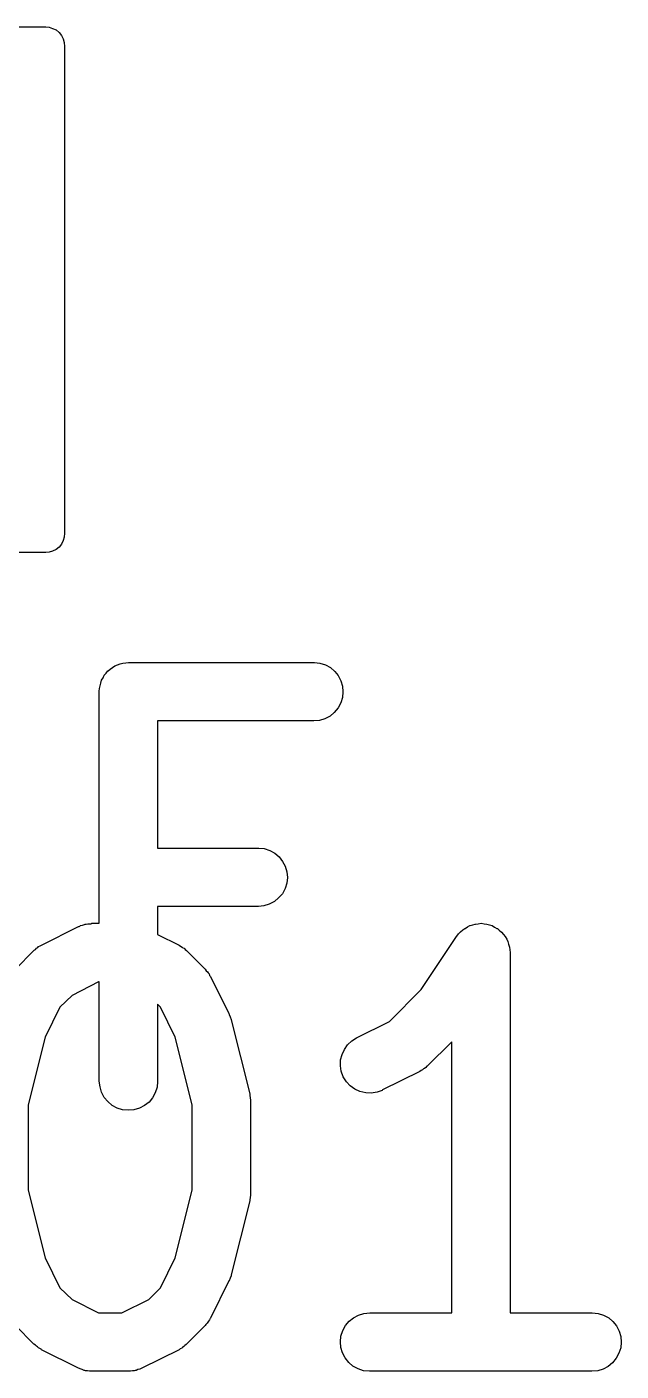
# Model space of a CAD drawing. Extents: x 123.2 to 171.9, y -130.5 to -87.1.
# Drawn here: x 161.518 to 163.045, y -121.112 to -117.66 of the extents above; entities that cross this region are included whole.
import ezdxf

# ---------------------------------------------------------------- set-up
doc = ezdxf.new("R2010")
doc.units = 0
doc.header["$MEASUREMENT"] = 0
doc.layers.add('BLACK', color=7, linetype='CONTINUOUS')

msp = doc.modelspace()

# ---------------------------------------------------------------- linework, layer by layer
at = {"layer": 'BLACK', "linetype": 'CONTINUOUS'}
for p, q in [((159.88, -117.66), (161.563, -117.66)), ((161.563, -117.66), (161.565, -117.66)), ((161.565, -117.66), (161.567, -117.66)), ((161.567, -117.66), (161.575, -117.661)), ((161.575, -117.661), (161.584, -117.664)), ((161.584, -117.664), (161.593, -117.668)), ((161.593, -117.668), (161.601, -117.674)), ((161.601, -117.674), (161.607, -117.682)), ((161.607, -117.682), (161.611, -117.691)), ((161.611, -117.691), (161.614, -117.7)), ((161.614, -117.7), (161.615, -117.71)), ((161.615, -117.71), (161.615, -117.712)), ((161.615, -117.712), (161.615, -118.958)), ((161.607, -118.988), (161.601, -118.996)), ((161.611, -118.979), (161.607, -118.988)), ((161.614, -118.97), (161.611, -118.979)), ((161.615, -118.96), (161.614, -118.97)), ((161.615, -118.958), (161.615, -118.96)), ((161.563, -119.01), (160.791, -119.01)), ((161.565, -119.01), (161.563, -119.01)), ((161.567, -119.01), (161.565, -119.01)), ((161.575, -119.009), (161.567, -119.01)), ((161.584, -119.006), (161.575, -119.009)), ((161.593, -119.002), (161.584, -119.006)), ((161.601, -118.996), (161.593, -119.002)), ((161.738, -119.305), (161.744, -119.301)), ((161.744, -119.301), (161.751, -119.298)), ((161.751, -119.298), (161.758, -119.296)), ((161.751, -119.298), (161.751, -119.298)), ((161.751, -119.298), (161.751, -119.298)), ((161.758, -119.296), (161.765, -119.294)), ((161.765, -119.294), (161.772, -119.293)), ((161.765, -119.294), (161.765, -119.294)), ((161.765, -119.294), (161.765, -119.294)), ((161.772, -119.293), (161.779, -119.292)), ((161.779, -119.292), (162.255, -119.292)), ((162.255, -119.292), (162.257, -119.292)), ((162.257, -119.292), (162.271, -119.294)), ((162.271, -119.294), (162.285, -119.298)), ((162.285, -119.298), (162.298, -119.305)), ((161.71, -119.338), (161.714, -119.332)), ((161.714, -119.332), (161.717, -119.325)), ((161.717, -119.325), (161.722, -119.32)), ((161.717, -119.325), (161.717, -119.325)), ((161.717, -119.325), (161.717, -119.325)), ((161.722, -119.32), (161.726, -119.314)), ((161.726, -119.314), (161.727, -119.314)), ((161.727, -119.314), (161.732, -119.309)), ((161.727, -119.314), (161.727, -119.314)), ((161.732, -119.309), (161.738, -119.305)), ((161.738, -119.305), (161.738, -119.305)), ((161.738, -119.305), (161.738, -119.305)), ((162.298, -119.305), (162.309, -119.315)), ((162.309, -119.315), (162.318, -119.326)), ((162.318, -119.326), (162.325, -119.339)), ((161.704, -119.366), (161.705, -119.359)), ((161.704, -119.367), (161.704, -119.366)), ((161.704, -119.962), (161.704, -119.367)), ((161.704, -119.367), (161.704, -119.367)), ((161.704, -119.367), (161.704, -119.367)), ((161.704, -119.367), (161.704, -119.367)), ((161.705, -119.359), (161.706, -119.352)), ((161.706, -119.352), (161.708, -119.345)), ((161.706, -119.352), (161.706, -119.352)), ((161.706, -119.352), (161.706, -119.352)), ((161.708, -119.345), (161.71, -119.338)), ((161.71, -119.338), (161.71, -119.338)), ((161.71, -119.338), (161.71, -119.338)), ((162.325, -119.339), (162.329, -119.353)), ((162.329, -119.353), (162.33, -119.368)), ((162.33, -119.368), (162.329, -119.382)), ((162.325, -119.396), (162.318, -119.409)), ((162.329, -119.382), (162.325, -119.396)), ((162.284, -119.437), (162.27, -119.441)), ((162.297, -119.43), (162.284, -119.437)), ((162.308, -119.421), (162.297, -119.43)), ((162.318, -119.409), (162.308, -119.421)), ((162.255, -119.442), (161.854, -119.442)), ((161.854, -119.442), (161.854, -119.769)), ((162.27, -119.441), (162.255, -119.442)), ((161.854, -119.769), (162.113, -119.769)), ((162.113, -119.769), (162.114, -119.769)), ((162.114, -119.769), (162.128, -119.77)), ((162.128, -119.77), (162.142, -119.775)), ((162.142, -119.775), (162.155, -119.782)), ((162.155, -119.782), (162.166, -119.791)), ((162.166, -119.791), (162.175, -119.803)), ((162.175, -119.803), (162.182, -119.815)), ((162.182, -119.815), (162.186, -119.83)), ((162.186, -119.83), (162.188, -119.844)), ((162.188, -119.844), (162.186, -119.859)), ((162.175, -119.886), (162.165, -119.897)), ((162.182, -119.873), (162.175, -119.886)), ((162.186, -119.859), (162.182, -119.873)), ((162.113, -119.919), (161.854, -119.919)), ((161.854, -119.919), (161.854, -119.991)), ((162.127, -119.917), (162.113, -119.919)), ((162.141, -119.913), (162.127, -119.917)), ((162.154, -119.906), (162.141, -119.913)), ((162.165, -119.897), (162.154, -119.906)), ((161.556, -120.018), (161.651, -119.97)), ((161.651, -119.97), (161.652, -119.97)), ((161.652, -119.97), (161.654, -119.969)), ((161.654, -119.969), (161.656, -119.968)), ((161.656, -119.968), (161.661, -119.967)), ((161.661, -119.967), (161.666, -119.965)), ((161.666, -119.965), (161.668, -119.964)), ((161.668, -119.964), (161.67, -119.964)), ((161.67, -119.964), (161.675, -119.963)), ((161.675, -119.963), (161.68, -119.963)), ((161.68, -119.963), (161.682, -119.963)), ((161.682, -119.963), (161.685, -119.962)), ((161.685, -119.962), (161.704, -119.962)), ((161.854, -119.991), (161.909, -120.018)), ((162.623, -119.995), (162.627, -119.989)), ((162.627, -119.989), (162.632, -119.984)), ((162.632, -119.984), (162.638, -119.979)), ((162.632, -119.984), (162.632, -119.984)), ((162.632, -119.984), (162.632, -119.984)), ((162.638, -119.979), (162.643, -119.975)), ((162.643, -119.975), (162.644, -119.975)), ((162.644, -119.975), (162.65, -119.971)), ((162.644, -119.975), (162.644, -119.975)), ((162.65, -119.971), (162.656, -119.968)), ((162.656, -119.968), (162.656, -119.968)), ((162.656, -119.968), (162.657, -119.968)), ((162.657, -119.968), (162.664, -119.966)), ((162.664, -119.966), (162.67, -119.964)), ((162.67, -119.964), (162.671, -119.964)), ((162.671, -119.964), (162.678, -119.963)), ((162.671, -119.964), (162.671, -119.964)), ((162.678, -119.963), (162.685, -119.962)), ((162.685, -119.962), (162.685, -119.962)), ((162.685, -119.962), (162.693, -119.963)), ((162.685, -119.962), (162.685, -119.962)), ((162.693, -119.963), (162.7, -119.964)), ((162.7, -119.964), (162.7, -119.964)), ((162.7, -119.964), (162.7, -119.964)), ((162.7, -119.964), (162.707, -119.966)), ((162.707, -119.966), (162.714, -119.968)), ((162.714, -119.968), (162.714, -119.968)), ((162.714, -119.968), (162.714, -119.968)), ((162.714, -119.968), (162.72, -119.972)), ((162.72, -119.972), (162.726, -119.975)), ((162.726, -119.975), (162.727, -119.975)), ((162.727, -119.975), (162.727, -119.975)), ((162.727, -119.975), (162.732, -119.98)), ((162.732, -119.98), (162.738, -119.985)), ((162.738, -119.985), (162.738, -119.985)), ((162.738, -119.985), (162.738, -119.985)), ((162.738, -119.985), (162.743, -119.991)), ((162.743, -119.991), (162.747, -119.996)), ((161.54, -120.029), (161.543, -120.026)), ((161.543, -120.026), (161.546, -120.024)), ((161.546, -120.024), (161.548, -120.022)), ((161.548, -120.022), (161.552, -120.02)), ((161.552, -120.02), (161.556, -120.018)), ((161.909, -120.018), (161.909, -120.018)), ((161.909, -120.018), (161.913, -120.021)), ((161.913, -120.021), (161.917, -120.023)), ((161.917, -120.023), (161.919, -120.025)), ((161.919, -120.025), (161.922, -120.026)), ((161.922, -120.026), (161.925, -120.029)), ((162.531, -120.132), (162.622, -119.996)), ((162.622, -119.996), (162.623, -119.995)), ((162.623, -119.995), (162.623, -119.995)), ((162.623, -119.995), (162.623, -119.995)), ((162.623, -119.995), (162.623, -119.995)), ((162.747, -119.996), (162.747, -119.996)), ((162.747, -119.996), (162.747, -119.996)), ((162.747, -119.996), (162.751, -120.003)), ((162.751, -120.003), (162.754, -120.009)), ((162.754, -120.009), (162.754, -120.009)), ((162.754, -120.009), (162.754, -120.009)), ((162.754, -120.009), (162.756, -120.016)), ((162.756, -120.016), (162.758, -120.023)), ((162.758, -120.023), (162.758, -120.023)), ((162.758, -120.023), (162.758, -120.023)), ((162.758, -120.023), (162.759, -120.03)), ((161.489, -120.08), (161.536, -120.032)), ((161.536, -120.032), (161.537, -120.031)), ((161.537, -120.031), (161.54, -120.029)), ((161.925, -120.029), (161.928, -120.032)), ((161.928, -120.032), (161.976, -120.08)), ((162.759, -120.03), (162.76, -120.037)), ((162.76, -120.037), (162.76, -120.962)), ((161.976, -120.08), (161.976, -120.08)), ((161.976, -120.08), (161.979, -120.084)), ((161.979, -120.084), (161.982, -120.087)), ((161.982, -120.087), (161.984, -120.089)), ((161.984, -120.089), (161.986, -120.092)), ((161.986, -120.092), (161.987, -120.096)), ((161.702, -120.112), (161.634, -120.147)), ((161.704, -120.112), (161.702, -120.112)), ((161.704, -120.367), (161.704, -120.112)), ((161.987, -120.096), (161.99, -120.099)), ((161.99, -120.099), (162.037, -120.194)), ((161.634, -120.147), (161.603, -120.177)), ((162.45, -120.214), (162.531, -120.132)), ((161.603, -120.177), (161.565, -120.254)), ((161.861, -120.177), (161.854, -120.17)), ((161.854, -120.17), (161.854, -120.367)), ((161.899, -120.254), (161.861, -120.177)), ((162.037, -120.194), (162.038, -120.195)), ((162.038, -120.195), (162.038, -120.196)), ((162.038, -120.196), (162.038, -120.196)), ((162.038, -120.196), (162.04, -120.202)), ((162.04, -120.202), (162.043, -120.209)), ((162.043, -120.209), (162.043, -120.209)), ((162.043, -120.209), (162.043, -120.21)), ((162.043, -120.21), (162.091, -120.4)), ((162.365, -120.256), (162.45, -120.214)), ((161.565, -120.254), (161.521, -120.428)), ((161.943, -120.428), (161.899, -120.254)), ((162.342, -120.274), (162.353, -120.264)), ((162.353, -120.264), (162.365, -120.256)), ((162.61, -120.266), (162.547, -120.329)), ((162.61, -120.962), (162.61, -120.266)), ((162.324, -120.313), (162.328, -120.299)), ((162.328, -120.299), (162.334, -120.286)), ((162.334, -120.286), (162.342, -120.274)), ((162.324, -120.328), (162.324, -120.313)), ((162.326, -120.342), (162.324, -120.328)), ((162.537, -120.336), (162.535, -120.338)), ((162.54, -120.335), (162.537, -120.336)), ((162.543, -120.332), (162.54, -120.335)), ((162.546, -120.329), (162.543, -120.332)), ((162.547, -120.329), (162.546, -120.329)), ((161.706, -120.382), (161.704, -120.367)), ((161.854, -120.368), (161.853, -120.383)), ((161.854, -120.367), (161.854, -120.368)), ((162.331, -120.356), (162.326, -120.342)), ((162.339, -120.369), (162.331, -120.356)), ((162.349, -120.379), (162.339, -120.369)), ((162.528, -120.343), (162.432, -120.39)), ((162.531, -120.34), (162.528, -120.343)), ((162.535, -120.338), (162.531, -120.34)), ((161.71, -120.396), (161.706, -120.382)), ((161.717, -120.409), (161.71, -120.396)), ((161.848, -120.397), (161.841, -120.41)), ((161.853, -120.383), (161.848, -120.397)), ((162.091, -120.4), (162.091, -120.401)), ((162.091, -120.401), (162.091, -120.402)), ((162.091, -120.402), (162.091, -120.404)), ((162.091, -120.404), (162.092, -120.41)), ((162.361, -120.388), (162.349, -120.379)), ((162.374, -120.394), (162.361, -120.388)), ((162.389, -120.397), (162.374, -120.394)), ((162.403, -120.398), (162.389, -120.397)), ((162.418, -120.396), (162.403, -120.398)), ((162.431, -120.391), (162.418, -120.396)), ((162.432, -120.39), (162.431, -120.391)), ((161.521, -120.428), (161.521, -120.647)), ((161.726, -120.42), (161.717, -120.409)), ((161.737, -120.43), (161.726, -120.42)), ((161.75, -120.437), (161.737, -120.43)), ((161.764, -120.441), (161.75, -120.437)), ((161.807, -120.437), (161.793, -120.441)), ((161.82, -120.43), (161.807, -120.437)), ((161.832, -120.421), (161.82, -120.43)), ((161.841, -120.41), (161.832, -120.421)), ((161.943, -120.647), (161.943, -120.428)), ((162.092, -120.41), (162.093, -120.416)), ((162.093, -120.416), (162.093, -120.417)), ((162.093, -120.417), (162.093, -120.418)), ((162.093, -120.418), (162.093, -120.656)), ((161.779, -120.442), (161.764, -120.441)), ((161.793, -120.441), (161.779, -120.442)), ((161.521, -120.647), (161.565, -120.821)), ((161.899, -120.821), (161.943, -120.647)), ((162.091, -120.675), (162.043, -120.865)), ((162.092, -120.666), (162.091, -120.672)), ((162.091, -120.672), (162.091, -120.673)), ((162.091, -120.673), (162.091, -120.675)), ((162.093, -120.66), (162.092, -120.666)), ((162.093, -120.656), (162.093, -120.657)), ((162.093, -120.657), (162.093, -120.659)), ((162.093, -120.659), (162.093, -120.66)), ((161.565, -120.821), (161.603, -120.898)), ((161.861, -120.898), (161.899, -120.821)), ((162.037, -120.88), (161.99, -120.976)), ((162.038, -120.88), (162.037, -120.88)), ((162.037, -120.88), (162.037, -120.88)), ((162.04, -120.873), (162.038, -120.88)), ((162.043, -120.867), (162.04, -120.873)), ((162.043, -120.865), (162.043, -120.866)), ((162.043, -120.866), (162.043, -120.866)), ((162.043, -120.866), (162.043, -120.867)), ((161.603, -120.898), (161.634, -120.928)), ((161.831, -120.928), (161.861, -120.898)), ((161.634, -120.928), (161.702, -120.962)), ((161.762, -120.962), (161.831, -120.928)), ((161.702, -120.962), (161.762, -120.962)), ((161.978, -120.992), (161.976, -120.995)), ((161.981, -120.989), (161.978, -120.992)), ((161.983, -120.986), (161.981, -120.989)), ((161.985, -120.984), (161.983, -120.986)), ((161.987, -120.98), (161.985, -120.984)), ((161.989, -120.977), (161.987, -120.98)), ((161.99, -120.976), (161.989, -120.977)), ((162.337, -120.995), (162.346, -120.984)), ((162.346, -120.984), (162.357, -120.975)), ((162.357, -120.975), (162.37, -120.968)), ((162.37, -120.968), (162.384, -120.964)), ((162.384, -120.964), (162.399, -120.962)), ((162.399, -120.962), (162.61, -120.962)), ((162.76, -120.962), (162.97, -120.962)), ((162.97, -120.962), (162.971, -120.962)), ((162.971, -120.962), (162.986, -120.964)), ((162.986, -120.964), (163, -120.968)), ((163, -120.968), (163.013, -120.975)), ((163.013, -120.975), (163.024, -120.985)), ((163.024, -120.985), (163.033, -120.996)), ((161.536, -121.043), (161.489, -120.995)), ((161.976, -120.995), (161.928, -121.043)), ((162.324, -121.037), (162.325, -121.022)), ((162.325, -121.022), (162.33, -121.008)), ((162.33, -121.008), (162.337, -120.995)), ((163.033, -120.996), (163.04, -121.009)), ((163.04, -121.009), (163.044, -121.023)), ((163.044, -121.023), (163.045, -121.038)), ((161.54, -121.045), (161.536, -121.043)), ((161.543, -121.048), (161.54, -121.045)), ((161.545, -121.05), (161.543, -121.048)), ((161.548, -121.052), (161.545, -121.05)), ((161.551, -121.054), (161.548, -121.052)), ((161.555, -121.056), (161.551, -121.054)), ((161.556, -121.057), (161.555, -121.056)), ((161.651, -121.104), (161.556, -121.057)), ((161.909, -121.057), (161.813, -121.104)), ((161.912, -121.055), (161.909, -121.057)), ((161.916, -121.053), (161.912, -121.055)), ((161.918, -121.051), (161.916, -121.053)), ((161.921, -121.049), (161.918, -121.051)), ((161.924, -121.046), (161.921, -121.049)), ((161.927, -121.044), (161.924, -121.046)), ((161.928, -121.043), (161.927, -121.044)), ((162.325, -121.051), (162.324, -121.037)), ((162.329, -121.065), (162.325, -121.051)), ((163.044, -121.052), (163.039, -121.066)), ((163.045, -121.038), (163.044, -121.052)), ((162.336, -121.078), (162.329, -121.065)), ((162.345, -121.09), (162.336, -121.078)), ((162.356, -121.099), (162.345, -121.09)), ((163.023, -121.091), (163.012, -121.1)), ((163.032, -121.079), (163.023, -121.091)), ((163.039, -121.066), (163.032, -121.079)), ((161.653, -121.105), (161.651, -121.104)), ((161.655, -121.106), (161.653, -121.105)), ((161.66, -121.108), (161.655, -121.106)), ((161.665, -121.11), (161.66, -121.108)), ((161.667, -121.11), (161.665, -121.11)), ((161.669, -121.111), (161.667, -121.11)), ((161.674, -121.111), (161.669, -121.111)), ((161.679, -121.112), (161.674, -121.111)), ((161.681, -121.112), (161.679, -121.112)), ((161.683, -121.112), (161.681, -121.112)), ((161.685, -121.112), (161.683, -121.112)), ((161.78, -121.112), (161.685, -121.112)), ((161.782, -121.112), (161.78, -121.112)), ((161.784, -121.112), (161.782, -121.112)), ((161.789, -121.111), (161.784, -121.112)), ((161.794, -121.111), (161.789, -121.111)), ((161.796, -121.11), (161.794, -121.111)), ((161.799, -121.11), (161.796, -121.11)), ((161.803, -121.108), (161.799, -121.11)), ((161.808, -121.107), (161.803, -121.108)), ((161.81, -121.106), (161.808, -121.107)), ((161.812, -121.105), (161.81, -121.106)), ((161.813, -121.104), (161.812, -121.105)), ((162.369, -121.106), (162.356, -121.099)), ((162.383, -121.111), (162.369, -121.106)), ((162.398, -121.112), (162.383, -121.111)), ((162.399, -121.112), (162.398, -121.112)), ((162.97, -121.112), (162.399, -121.112)), ((162.985, -121.111), (162.97, -121.112)), ((162.999, -121.107), (162.985, -121.111)), ((163.012, -121.1), (162.999, -121.107))]:
    msp.add_line(p, q, dxfattribs=at)

doc.saveas('drawing.dxf')
